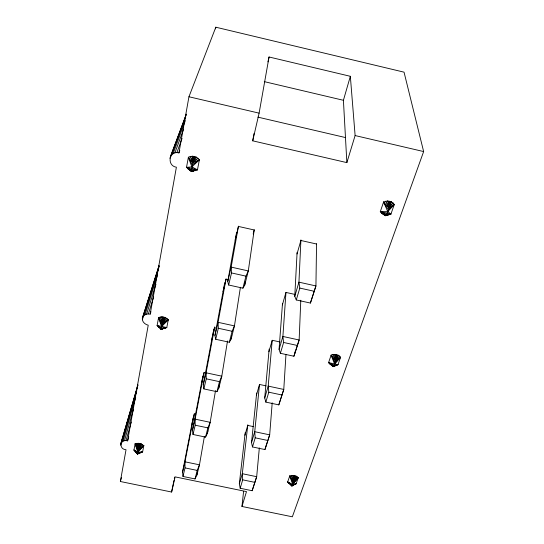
<?xml version="1.0" encoding="UTF-8"?>
<svg xmlns="http://www.w3.org/2000/svg" width="544" height="544" viewBox="0 0 544 544"><rect width="100%" height="100%" fill="white"/><g stroke="black" fill="none" stroke-linecap="round" stroke-linejoin="round"><path stroke-width="0.82" d="M142.338 318.199C143.031 314.745 147.084 313.378 150.198 314.119L176.392 167.198C166.546 165.872 168.96 150.049 178.935 152.912L188.945 96.764L215.812 27.2L404.042 72.162L423.64 151.558L292.339 516.8L241.964 506.464L246.493 491.606L175.107 476.877L171.612 492.028L120.36 481.508L126.024 449.732C118.313 449.256 120.095 438.308 127.602 440.878L148.226 325.21C145.03 324.53 141.875 321.701 142.338 318.199L159.072 265.581M316.554 243.705L315.928 285.94L310.413 303.062L296.276 299.941L294.766 296.317L297.099 252.314M311.549 300.03L311.59 298.33M336.416 354.62L335.56 360.944L333.329 366.649L328.569 362.63L331.133 355.144C334.295 353.777 338.436 354.396 340.612 357.211L337.987 364.67L333.717 366.241L329.664 363.759L333.329 366.649L337.987 364.67L328.569 362.63L333.717 366.241L336.321 365.208M300.798 300.234L299.139 339.993L293.91 356.232L280.384 353.294L279.072 349.377L282.479 303.627M295.14 352.866L295.222 351.172M300.92 239.904L298.948 282.166L299.805 288.082L296.276 299.941M285.954 354.674L283.778 389.443L278.807 404.872L265.839 402.111L264.71 397.963L269.158 349.085M295.446 294.535L285.96 292.434L282.894 336.457L283.608 342.475L280.384 353.294M294.42 475.606L293.522 481.658L292.046 485.894L287.681 481.957L289.734 475.973L292.815 475.429L295.929 476.075L298.241 477.741L296.14 483.718L292.046 485.894L288.694 482.888L289.986 483.602L291.774 486.044L294.093 484.514M272.204 402.825L269.681 434.853L264.942 449.555L252.491 446.944L251.512 442.605L256.673 392.979M266.302 445.713L266.444 444.026M272.19 340.51L268.212 386.111L268.797 392.197L265.839 402.111M259.332 447.916L256.686 476.694L252.158 490.729L240.183 488.26L239.333 483.779L245.194 432.752M259.515 384.404L254.735 431.705L255.204 437.825L252.491 446.944M241.964 506.464L243.59 491.368M247.806 424.789L242.311 473.708L242.692 479.842L240.183 488.26M254.245 229.697L248.295 270.919L244.684 285.253L242.923 288.164L228.643 285.008L227.739 281.506L236.592 232.295M244.684 285.253L245.181 281.894M240.421 287.28L234.45 325.897L231.159 338.98L229.35 342.237L215.703 339.279L214.941 335.464L224.706 282.744M231.159 338.98L231.683 335.641M227.514 340.952L221.796 376.169L218.776 388.164L216.94 391.7L203.864 388.912L203.232 384.853L213.228 332.03M218.776 388.164L219.735 382.303M215.519 390.578L210.174 422.314L207.4 433.35L205.55 437.104L192.991 434.472L192.474 430.216L202.926 375.938M207.4 433.35L207.822 430.841M193.12 417.901L182.56 472.042L182.981 476.449L195.051 478.938L196.908 475.007L197.492 471.662M204.401 436.424L199.471 464.821L196.908 475.007M252.715 140.828L259.107 113.145L269.056 56.984L350.343 76.303L355.116 135.558L346.861 162.615L252.715 140.828L254.055 133.416M238.456 226.154L231.152 267.111L227.739 281.506M226.052 278.902L218.056 322.327L214.941 335.464M133.967 450.044L137.462 453.832L137.544 453.213L133.967 450.044L135.13 443.802L139.726 443.401L143.827 445.611L142.616 451.84L137.462 453.832L133.967 450.044L137.727 452.22L142.616 451.84L137.476 454.043L141.216 452.275M165.199 328.12L161.187 328.868L157.121 325.462L158.576 317.642C161.82 316.091 165.961 317.05 168.293 319.756L166.777 327.556L161.153 329.365L157.121 325.462L166.777 327.556L161.187 328.868L158.372 326.645L159.916 327.549L161.221 329.399L163.445 328.311L161.221 329.399L159.916 327.549M190.937 170.435L189.632 169.966L191.236 170.959L195.622 170.605L191.352 170.02L186.51 167.348L188.38 157.27C192.032 155.183 196.962 156.434 199.396 159.8L197.445 169.85L191.243 171.387L186.51 167.348L191.889 166.906L197.445 169.85L191.352 170.02L187.904 168.837L191.236 170.959L193.63 170.884L191.243 171.387L194.29 156.434M215.499 28.866L215.812 27.2M214.737 326.89L206.088 372.803L203.232 384.853M213.486 330.67L213.806 329.004M205.68 372.932L204.027 372.579L195.106 419.138L192.474 430.216M194.371 413.535L184.987 461.815L182.56 472.042M171.612 492.028L173.978 480.461M174.311 478.808L174.651 477.156M267.934 61.873L269.056 56.984M191.91 424.109L194.256 414.12L195.847 414.46M201.498 383.343L204.027 372.579M211.84 339.368L214.581 327.733L217.008 328.263M223.033 291.788L225.998 279.174L228.392 279.704M235.185 240.142L238.408 226.426L254.204 229.976L253.205 233.995M182.981 476.449L185.021 467.894L184.987 461.815L199.471 464.821L197.193 470.417L195.051 478.938M192.991 434.472L195.208 425.204L195.106 419.138L210.174 422.314L207.869 427.87L205.55 437.104M203.864 388.912L206.264 378.828L206.088 372.803L221.796 376.169L219.463 381.65L216.94 391.7M215.703 339.279L218.328 328.27L218.056 322.327L234.45 325.897L232.104 331.269L229.35 342.237M228.643 285.008L231.526 272.945L231.152 267.111L248.295 270.919L245.942 276.141L242.923 288.164M139.726 443.401L137.544 453.213L142.616 451.84M163.744 317.07L161.153 329.365L163.445 328.311M120.36 481.508L121.489 477.442M127.602 440.878L128.765 436.791M125.984 440.701L131.308 422.035M124.413 440.837L133.518 409.19M244.909 435.254L247.738 425.408L253.259 426.578M256.455 395.073L259.508 384.458L266.05 385.866M268.913 351.73L272.211 340.272L280.235 342.02M282.39 304.858L285.96 292.434M297.01 253.994L300.893 240.489L316.547 244.011M346.861 162.615L343.414 100.293L350.343 76.303M121.876 442L136.748 390.857M123.012 441.279L135.701 397.46M120.666 444.047L137.972 384.717M121.074 442.938L137.89 385.274M120.68 445.237L124.229 433.038M124.705 431.406L128.024 420.022M128.493 418.39L131.811 407.007M132.287 405.382L136.782 389.926M239.333 483.779L242.311 473.708L256.686 476.694L252.158 490.729M251.512 442.605L254.735 431.705L269.681 434.853L264.942 449.555M264.71 397.963L268.212 386.111L283.778 389.443L278.807 404.872M279.072 349.377L282.894 336.457L299.139 339.993L293.91 356.232M294.766 296.317L298.948 282.166L315.928 285.94L310.413 303.062M150.198 314.119L150.94 311.698M148.383 313.922L153.626 296.99M146.622 314.119L155.951 284.288M145.037 314.697L157.495 275.169M135.102 451.003L137.476 454.043L137.775 453.206M142.82 316.812L159.018 265.887M142.324 319.688L143.344 316.472M145.391 310.032L149.212 297.969M149.722 296.364L157.379 272.238M157.889 270.626L159.168 266.608M143.745 315.615L158.59 268.79M386.356 215.186L385.145 215.512L384.941 214.805L383.078 214.132L385.492 215.723L389.008 214.764L386.532 214.588L380.304 211.623L383.595 202.014C387.151 200.185 392.088 200.954 394.305 204.469L390.939 214.05L385.492 215.723L381.494 213.044L380.304 211.623L387.784 211.677L390.939 214.05L386.532 214.588L381.494 213.044L385.968 215.404C388.491 211.201 389.654 206.115 389.654 201.232M178.935 152.912L179.792 150.518M176.868 152.694L182.07 138.353M174.855 152.98L183.641 129.071M173.04 153.755L185.354 120.571M171.537 154.965L185.742 116.953M170.462 156.516L186.245 114.43M169.878 158.311L186.429 114.145M287.681 481.957L292.38 485.33L296.14 483.718L292.754 484.391L289.734 475.973L293.522 481.658L297.235 476.802L293.855 480.053L292.815 475.429L294.324 476.918L295.929 476.075L293.855 480.053L291.21 475.551L293.522 481.658L298.241 477.741L292.754 484.391L287.681 481.957L292.046 485.894L294.012 484.568M338.089 355.178L335.934 359.162L332.812 354.6L335.56 360.944L340.612 357.211L334.648 364.167L331.133 355.144L335.56 360.944L339.524 356.062L335.934 359.162L334.614 354.423L336.376 355.885L338.089 355.178L336.212 357.442L334.614 354.423M391.53 201.919L389.314 205.775L385.54 201.287L388.906 207.767L394.305 204.469L387.784 211.677L383.595 202.014L388.906 207.767L393.122 203.021L389.314 205.775L387.607 201.022L389.701 202.388L391.53 201.919L389.592 203.939L387.607 201.022M141.29 443.884L138.659 447.794L136.537 443.36L138.298 449.412L143.827 445.611L137.727 452.22L135.13 443.802L138.298 449.412L142.691 444.638L138.659 447.794L138.101 443.224L139.4 444.679L141.29 443.884L139.033 446.182L138.101 443.224M292.645 484.847L291.584 485.772M165.492 317.642L162.642 321.538L160.167 317.064L162.241 323.333L168.293 319.756L161.561 326.652L158.576 317.642L162.241 323.333L167.042 318.56L162.642 321.538L161.928 316.873L163.418 318.294L165.492 317.642L163.044 319.818L161.928 316.873M295.929 476.075L294.134 478.434L292.815 475.429M196.262 157.141L193.161 160.854L190.21 156.502L192.712 162.874L199.396 159.8L191.889 166.906L188.38 157.27L192.712 162.874L198.002 158.29L193.161 160.854L192.229 156.216L193.977 157.522L196.262 157.141L193.589 159.032L192.229 156.216M298.241 477.741L293.148 483.14L289.734 475.973M334.132 365.806L333.329 366.649L331.085 364.636L333.023 366.602L334.03 365.786M340.612 357.211L335.124 362.651L331.133 355.144M143.827 445.611L137.979 450.922L135.13 443.802M394.305 204.469L388.382 209.787L383.595 202.014M168.293 319.756L161.874 325.074L158.576 317.642M139.108 452.812L137.476 454.043L136.823 452.513M199.396 159.8L192.277 164.934L188.38 157.27M137.584 453.832L138.965 452.88M294.671 484.126L296.14 483.718M337.987 364.67L334.166 365.391L328.569 362.63M166.777 327.556L161.33 327.944L157.121 325.462M192.263 170.734L193.63 170.884M390.939 214.05L380.304 211.623M197.445 169.85L186.51 167.348M185.021 467.894L197.193 470.417M242.692 479.842L254.762 482.338M195.208 425.204L207.869 427.87M255.204 437.825L267.764 440.463M206.264 378.828L219.463 381.65M268.797 392.197L281.874 394.992M218.328 328.27L232.104 331.269M283.608 342.475L297.255 345.44M231.526 272.945L245.942 276.141M299.805 288.082L314.078 291.244M188.945 96.764L259.107 113.145M355.116 135.558L423.64 151.558M257.863 117.13L345.474 137.557M264.282 81.634L343.414 100.293M383.078 214.132L385.968 215.404M189.632 169.966L191.359 171.285"/></g></svg>
